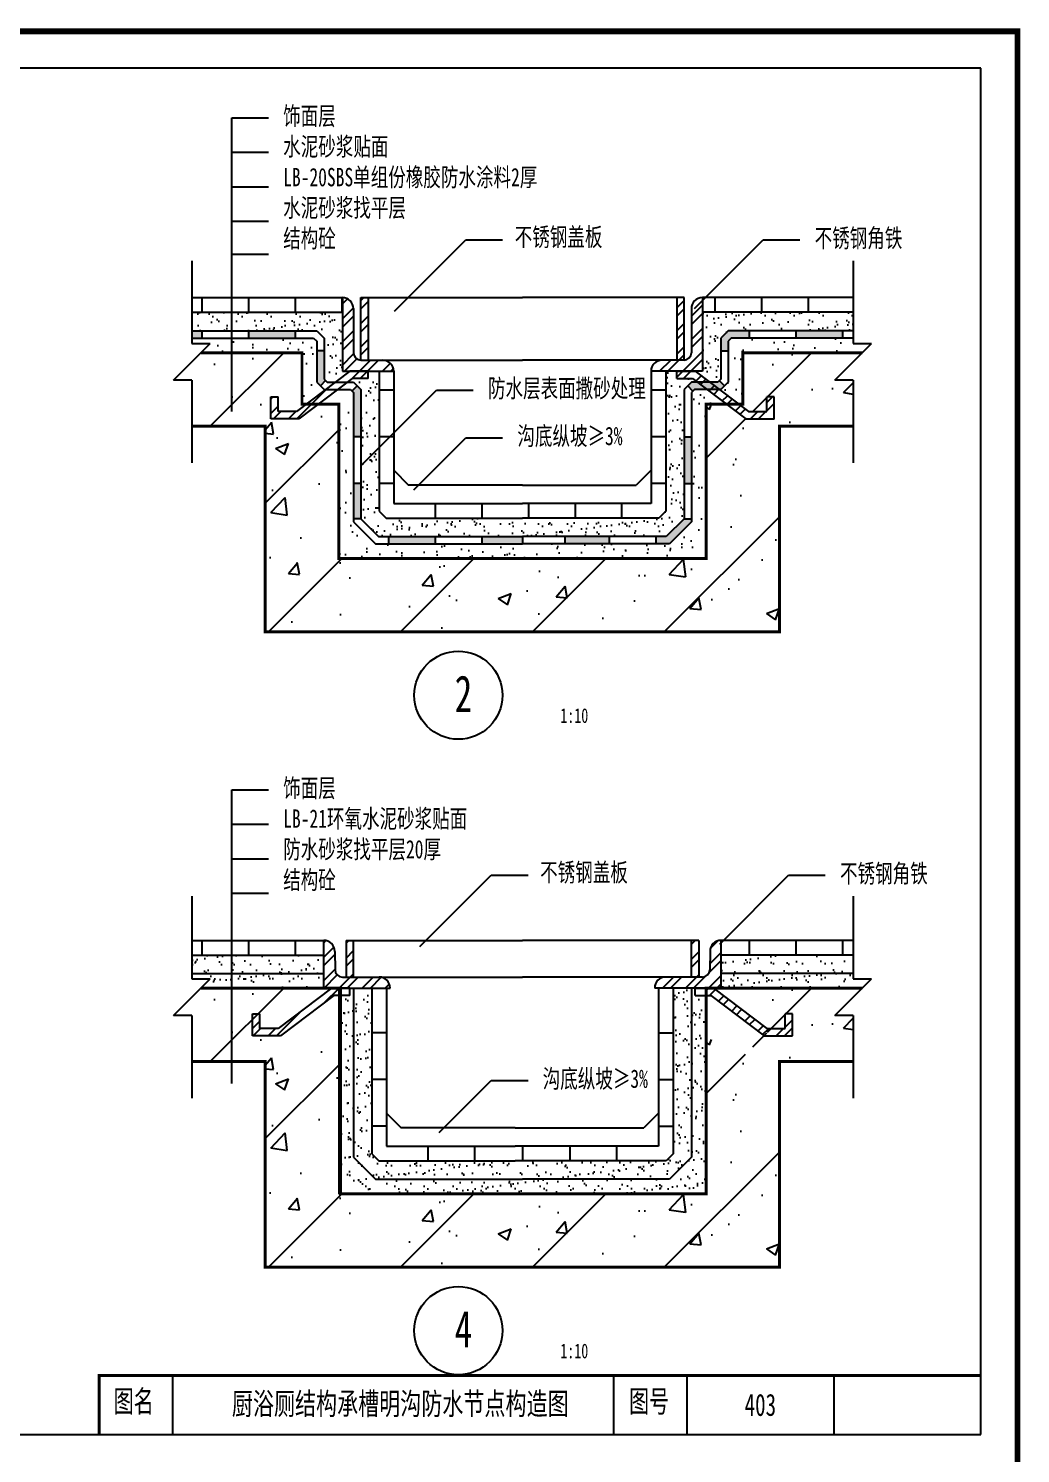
# Model space of a CAD drawing. Extents: x -1435 to -294, y -762 to 85.
# Drawn here: x -719.4 to -584.4, y -543.5 to -349.5 of the extents above; entities that cross this region are included whole.
import ezdxf

# ---------------------------------------------------------------- set-up
doc = ezdxf.new("R2010")
doc.units = 0
doc.layers.get('0').update_dxf_attribs({"linetype": 'CONTINUOUS'})
doc.styles.get("Standard").update_dxf_attribs({"font": 'SimSun.ttf', "width": 0.7, "height": 2.5})
pattern_1 = [(45, (117, -5), (-1.571545, 1.571545), []), (45, (117, -3.8887), (-1.571545, 1.571545), [])]
pattern_2 = [(37.5, (125, 3.5), (-0.0800016, 2.447066), [0, -1.9304, 0, -2.159, 0, -2.06375]), (7.5, (125, 3.5), (2.247616, 3.584126), [0, -1.0414, 0, -1.7399, 0, -0.66675]), (327.5, (123.438, 3.5), (3.954962, 0.007186), [0, -0.635, 0, -2.286, 0, -2.9845]), (317.5, (123.438, 3.5), (3.817782, 1.114647), [0, -0.3175, 0, -1.4986, 0, -1.7145])]

msp = doc.modelspace()

# ---------------------------------------------------------------- hatches: boundary and pattern name
h = msp.add_hatch()
h.set_pattern_fill('STEEL', color=256, scale=0.7, style=0)
h.set_pattern_definition(pattern_1)
h.paths.add_polyline_path([(-675.2, -387.59, 0.414293), (-676.7, -386.09), (-676.7, -396.1), (-669.7, -396.1, 0.414214), (-671.2, -394.6), (-674.2, -394.6, -0.414229), (-675.2, -393.6)])
h.paths.add_polyline_path([(-627.7, -396.1), (-627.7, -386.09, 0.414293), (-629.2, -387.59), (-629.2, -393.6, -0.414229), (-630.2, -394.6), (-633.2, -394.6, 0.414214), (-634.7, -396.1)])
h.paths.add_polyline_path([(-630.2, -386.09), (-631.2, -386.09), (-631.2, -394.6), (-630.2, -394.6)], flags=16)
h.paths.add_polyline_path([(-674.2, -394.6), (-673.2, -394.6), (-673.2, -386.09), (-674.2, -386.09)], flags=16)
h = msp.add_hatch()
h.set_pattern_fill('AR-SAND', color=256, scale=0.05, style=0)
h.set_pattern_definition([(37.5, (117, -5), (-0.0800016, 2.447066), [0, -1.9304, 0, -2.159, 0, -2.06375]), (7.5, (117, -5), (2.247616, 3.584126), [0, -1.0414, 0, -1.7399, 0, -0.66675]), (327.5, (115.438, -5), (3.954962, 0.007186), [0, -0.635, 0, -2.286, 0, -2.9845]), (317.5, (115.438, -5), (3.817782, 1.114647), [0, -0.3175, 0, -1.4986, 0, -1.7145])])
h.paths.add_polyline_path([(-680.2, -390.59), (-679.2, -391.59), (-679.2, -397.19), (-678.79, -397.6), (-677.68, -397.6), (-675.7, -396.1), (-676.7, -396.1), (-676.7, -388.09), (-697.2, -388.09), (-697.2, -390.59)])
h.paths.add_polyline_path([(-671.7, -396.1), (-673.2, -396.1), (-673.2, -397.1), (-675.37, -397.1), (-676.03, -397.6), (-675.2, -397.6), (-674.2, -398.6), (-674.2, -416.19), (-671.79, -418.6), (-652.2, -418.6), (-632.62, -418.6), (-630.2, -416.19), (-630.2, -398.6), (-629.2, -397.6), (-628.38, -397.6), (-629.04, -397.1), (-631.2, -397.1), (-631.2, -396.1), (-632.7, -396.1), (-632.7, -415.15), (-633.65, -416.1), (-652.2, -416.1), (-670.76, -416.1), (-671.7, -415.15)])
h.paths.add_polyline_path([(-627.7, -396.1), (-628.7, -396.1), (-626.73, -397.6), (-625.62, -397.6), (-625.2, -397.19), (-625.2, -391.59), (-624.2, -390.59), (-607.2, -390.59), (-607.2, -388.09), (-627.7, -388.09)])
h = msp.add_hatch(color=256)
h.paths.add_polyline_path([(-675.2, -405.05), (-674.2, -405.05), (-674.2, -398.6), (-674.7, -398.1), (-675.41, -398.81), (-675.2, -399.02)])
h.paths.add_polyline_path([(-675.2, -416.19), (-674.2, -416.19), (-674.2, -411.4), (-675.2, -411.4)])
h.paths.add_polyline_path([(-664.05, -419.6), (-664.05, -418.6), (-670.4, -418.6), (-670.4, -419.6)])
h.paths.add_polyline_path([(-657.7, -418.6), (-657.7, -419.6), (-652.2, -419.6), (-652.2, -418.6)])
h.paths.add_polyline_path([(-640.36, -419.6), (-640.36, -418.6), (-646.43, -418.6), (-646.43, -419.6)])
h.paths.add_polyline_path([(-632.62, -418.6), (-634.01, -418.6), (-634.01, -419.6), (-632.2, -419.6), (-629.2, -416.6), (-629.2, -416.19), (-630.2, -416.19)])
h.paths.add_polyline_path([(-629.2, -405.05), (-630.2, -405.05), (-630.2, -411.4), (-629.2, -411.4)])
h.paths.add_polyline_path([(-628.38, -397.6), (-629.2, -397.6), (-629.7, -398.1), (-629, -398.81), (-628.79, -398.6), (-627.06, -398.6)])
h.paths.add_polyline_path([(-625.41, -397.39), (-625.62, -397.6), (-626.73, -397.6), (-625.41, -398.6), (-625.2, -398.6), (-624.7, -398.1)])
h.paths.add_polyline_path([(-627.06, -398.6), (-625.41, -398.6), (-626.73, -397.6), (-628.38, -397.6)])
h.paths.add_polyline_path([(-623.79, -391.59), (-621.31, -391.59), (-621.31, -390.59), (-624.2, -390.59), (-625.2, -391.59), (-625.2, -393.35), (-624.2, -393.35), (-624.2, -392)])
h.paths.add_polyline_path([(-614.96, -390.59), (-614.96, -391.59), (-608.61, -391.59), (-608.61, -390.59)])
h.paths.add_polyline_path([(-679.2, -393.35), (-680.2, -393.35), (-680.2, -397.6), (-679.7, -398.1), (-679, -397.39), (-679.2, -397.19)])
h.paths.add_polyline_path([(-689.45, -390.59), (-689.45, -391.59), (-683.1, -391.59), (-683.1, -390.59)])
h.paths.add_polyline_path([(-695.8, -390.59), (-697.2, -390.59), (-697.2, -391.59), (-695.8, -391.59)])
h = msp.add_hatch()
h.set_pattern_fill('AR-SAND', color=256, scale=0.07, angle=135, style=0)
h.set_pattern_definition([(172.5, (117, 0), (-2.3432744, -2.5016694), [0, -2.70256, 0, -3.0226, 0, -2.88925]), (142.5, (117, 0), (-5.77313, -1.323076), [0, -1.45796, 0, -2.43586, 0, -0.93345]), (102.5, (118.5464, -1.5464), (-3.922326, 3.908099), [0, -0.889, 0, -3.2004, 0, -4.1783]), (92.5, (118.5464, -1.5464), (-4.882855, 2.675968), [0, -0.4445, 0, -2.09804, 0, -2.4003])])
h.paths.add_polyline_path([(-675.2, -399.02), (-675.62, -398.6), (-677.34, -398.6), (-679.98, -400.6), (-677.2, -400.6), (-677.2, -421.6), (-627.2, -421.6), (-627.2, -400.6), (-624.43, -400.6), (-627.06, -398.6), (-628.79, -398.6), (-629.2, -399.02), (-629.2, -416.6), (-632.2, -419.6), (-652.2, -419.6), (-672.2, -419.6), (-675.2, -416.6)])
h.paths.add_polyline_path([(-680.2, -397.6), (-680.2, -392), (-680.62, -391.59), (-691.76, -391.59), (-691.76, -393.59), (-682.2, -393.59), (-682.2, -400.6), (-681.63, -400.6), (-679, -398.6), (-679.2, -398.6)])
h.paths.add_polyline_path([(-691.76, -391.59), (-697.2, -391.59), (-697.2, -392.34), (-694.7, -392.34), (-695.95, -393.59), (-691.76, -393.59)])
h.paths.add_polyline_path([(-607.2, -391.59), (-623.79, -391.59), (-624.2, -392), (-624.2, -397.6), (-625.2, -398.6), (-625.41, -398.6), (-622.77, -400.6), (-622.2, -400.6), (-622.2, -393.59), (-605.95, -393.59), (-604.7, -392.34), (-607.2, -392.34)])
h = msp.add_hatch()
h.set_pattern_fill('ANSI31', color=256, scale=4, style=0)
h.set_pattern_definition([(45, (117, -5), (-8.98026, 8.98026), [])])
h.paths.add_polyline_path([(-652.2, -431.6), (-617.2, -431.6), (-617.2, -403.59), (-607.2, -403.59), (-607.2, -393.59), (-622.2, -393.59), (-622.2, -400.6), (-622.77, -400.6), (-621.45, -401.6), (-618.95, -401.6), (-618.95, -399.6), (-617.95, -399.6), (-617.95, -402.6), (-621.79, -402.6), (-624.43, -400.6), (-627.2, -400.6), (-627.2, -421.6), (-652.2, -421.6), (-677.2, -421.6), (-677.2, -400.6), (-679.98, -400.6), (-682.62, -402.6), (-686.45, -402.6), (-686.45, -399.6), (-685.45, -399.6), (-685.45, -401.6), (-682.95, -401.6), (-681.63, -400.6), (-682.2, -400.6), (-682.2, -393.59), (-697.2, -393.59), (-697.2, -403.59), (-687.2, -403.59), (-687.2, -431.6)])
h = msp.add_hatch()
h.set_pattern_fill('AR-CONC', color=256, scale=0.1, style=0)
h.set_pattern_definition([(50, (117, -5), (18.21847, -1.5939), [1.905, -20.955]), (355, (117, -5), (-3.5243, 19.10566), [1.524, -16.764]), (100.451, (118.518, -5.133), (14.69425, 17.51167), [1.619, -17.809]), (46.1842, (117, 0.08), (27.1079, -4.20423), [2.8575, -31.4325]), (96.6356, (119.26, -0.27), (23.7404, 24.74256), [2.4285, -26.7135]), (351.184, (117, 0.08), (23.7405, 24.7425), [2.286, -25.146]), (21, (119.54, -1.19), (15.1615, -10.22655), [1.905, -20.955]), (326, (119.54, -1.19), (6.1802, 18.4188), [1.524, -16.764]), (71.4514, (120.803, -2.042), (21.34165, 8.1923), [1.619, -17.809]), (37.5, (117, -5), (0.30886, 8.455504), [0, -16.5608, 0, -17.018, 0, -16.8275]), (7.5, (117, -5), (6.68197, 10.01806), [0, -9.7028, 0, -16.1798, 0, -6.4135]), (327.5, (111.336, -5), (13.55906, -0.572874), [0, -6.35, 0, -19.812, 0, -26.289]), (317.5, (108.796, -5), (14.81292, 2.54265), [0, -8.255, 0, -13.1572, 0, -18.669])])
h.paths.add_polyline_path([(-677.2, -400.6), (-679.98, -400.6), (-682.62, -402.6), (-686.45, -402.6), (-686.45, -399.6), (-685.45, -399.6), (-685.45, -401.6), (-682.95, -401.6), (-681.63, -400.6), (-682.2, -400.6), (-682.2, -393.59), (-697.2, -393.59), (-697.2, -403.59), (-687.2, -403.59), (-687.2, -431.6), (-652.2, -431.6), (-617.2, -431.6), (-617.2, -403.59), (-607.2, -403.59), (-607.2, -393.59), (-622.2, -393.59), (-622.2, -400.6), (-622.77, -400.6), (-621.45, -401.6), (-618.95, -401.6), (-618.95, -399.6), (-617.95, -399.6), (-617.95, -402.6), (-621.79, -402.6), (-624.43, -400.6), (-627.2, -400.6), (-627.2, -421.6), (-652.2, -421.6), (-677.2, -421.6)])
h = msp.add_hatch()
h.set_pattern_fill('STEEL', color=256, scale=0.7, style=0)
h.set_pattern_definition(pattern_1)
h.paths.add_polyline_path([(-679.98, -400.6), (-681.63, -400.6), (-682.95, -401.6), (-685.45, -401.6), (-685.45, -399.6), (-686.45, -399.6), (-686.45, -402.6), (-682.62, -402.6)])
h.paths.add_polyline_path([(-677.34, -398.6), (-679, -398.6), (-681.63, -400.6), (-679.98, -400.6)])
h.paths.add_polyline_path([(-676.03, -397.6), (-677.68, -397.6), (-679, -398.6), (-677.34, -398.6)])
h.paths.add_polyline_path([(-673.2, -396.1), (-675.7, -396.1), (-677.68, -397.6), (-676.03, -397.6), (-675.37, -397.1), (-673.2, -397.1)])
h.paths.add_polyline_path([(-628.7, -396.1), (-631.2, -396.1), (-631.2, -397.1), (-629.04, -397.1), (-628.38, -397.6), (-626.73, -397.6)])
h.paths.add_polyline_path([(-626.73, -397.6), (-628.38, -397.6), (-627.06, -398.6), (-625.41, -398.6)])
h.paths.add_polyline_path([(-625.41, -398.6), (-627.06, -398.6), (-624.43, -400.6), (-622.77, -400.6)])
h.paths.add_polyline_path([(-622.77, -400.6), (-624.43, -400.6), (-621.79, -402.6), (-617.95, -402.6), (-617.95, -399.6), (-618.95, -399.6), (-618.95, -401.6), (-621.45, -401.6)])
h = msp.add_hatch()
h.set_pattern_fill('STEEL', color=256, scale=0.7, style=0)
h.set_pattern_definition([(45, (125, 3.5), (-1.571545, 1.571545), []), (45, (125, 4.6112), (-1.571545, 1.571545), [])])
h.paths.add_polyline_path([(-671.7, -478.59), (-676.7, -478.59, -0.414214), (-677.7, -477.59), (-677.75, -475.03, 0.40332), (-679.25, -473.59), (-679.25, -480.09), (-676.95, -480.09), (-670.2, -480.09, 0.414214)])
h.paths.add_polyline_path([(-625.16, -473.59, 0.40332), (-626.66, -475.03), (-626.7, -477.59, -0.414214), (-627.7, -478.59), (-632.7, -478.59, 0.414214), (-634.2, -480.09), (-625.16, -480.09)])
h.paths.add_polyline_path([(-677.87, -481.09), (-677.2, -481.09), (-677.2, -480.09), (-678.2, -480.09), (-685.45, -485.59), (-687.95, -485.59), (-687.95, -483.59), (-688.95, -483.59), (-688.95, -486.59), (-685.12, -486.59)])
h.paths.add_polyline_path([(-626.2, -480.09), (-627.2, -480.09), (-627.2, -481.09), (-626.54, -481.09), (-619.29, -486.59), (-615.45, -486.59), (-615.45, -483.59), (-616.45, -483.59), (-616.45, -485.59), (-618.95, -485.59)])
h.paths.add_polyline_path([(-628.2, -473.59), (-629.2, -473.59), (-629.2, -478.59), (-628.2, -478.59)], flags=16)
h.paths.add_polyline_path([(-675.2, -473.59), (-676.2, -473.59), (-676.2, -478.59), (-675.2, -478.59)], flags=17)
h = msp.add_hatch()
h.set_pattern_fill('AR-SAND', color=256, scale=0.05, style=0)
h.set_pattern_definition(pattern_2)
h.paths.add_polyline_path([(-679.25, -478.09), (-679.25, -475.59), (-691.76, -475.59), (-691.76, -478.09)])
h.paths.add_polyline_path([(-691.76, -475.59), (-697.2, -475.59), (-697.2, -478.09), (-691.76, -478.09)])
h.paths.add_polyline_path([(-625.16, -475.59), (-625.16, -478.09), (-607.2, -478.09), (-607.2, -475.59)])
h.paths.add_polyline_path([(-629.2, -480.09), (-631.7, -480.09), (-631.7, -502.65), (-632.65, -503.6), (-653.2, -503.6), (-671.76, -503.6), (-672.7, -502.65), (-672.7, -480.09), (-675.2, -480.09), (-675.2, -503.1), (-672.2, -506.1), (-652.2, -506.1), (-632.2, -506.1), (-629.2, -503.1)])
h = msp.add_hatch()
h.set_pattern_fill('AR-SAND', color=256, scale=0.05, style=0)
h.set_pattern_definition(pattern_2)
h.paths.add_polyline_path([(-675.2, -503.1), (-675.2, -480.09), (-675.7, -480.09), (-675.7, -481.09), (-676.95, -481.09), (-676.95, -508.1), (-627.2, -508.1), (-627.2, -481.09), (-628.7, -481.09), (-628.7, -480.09), (-629.2, -480.09), (-629.2, -503.1), (-632.2, -506.1), (-652.2, -506.1), (-672.2, -506.1)])
h.paths.add_polyline_path([(-625.16, -478.09), (-625.16, -480.09), (-605.95, -480.09), (-604.7, -478.84), (-607.2, -478.84), (-607.2, -478.09)])
h.paths.add_polyline_path([(-691.76, -478.09), (-691.76, -480.09), (-679.25, -480.09), (-679.25, -478.09)])
h.paths.add_polyline_path([(-697.2, -478.09), (-697.2, -478.84), (-694.7, -478.84), (-695.95, -480.09), (-691.76, -480.09), (-691.76, -478.09)])
h = msp.add_hatch()
h.set_pattern_fill('ANSI31', color=256, scale=4, style=0)
h.set_pattern_definition([(45, (117, -91.5), (-8.98026, 8.98026), [])])
h.paths.add_polyline_path([(-652.2, -518.1), (-617.2, -518.1), (-617.2, -490.09), (-607.2, -490.09), (-607.2, -480.09), (-622.2, -480.09), (-622.2, -487.1), (-622.77, -487.1), (-621.45, -488.1), (-618.95, -488.1), (-618.95, -486.1), (-617.95, -486.1), (-617.95, -489.1), (-621.79, -489.1), (-624.43, -487.1), (-627.2, -487.1), (-627.2, -508.1), (-652.2, -508.1), (-677.2, -508.1), (-677.2, -487.1), (-679.98, -487.1), (-682.62, -489.1), (-686.45, -489.1), (-686.45, -486.1), (-685.45, -486.1), (-685.45, -488.1), (-682.95, -488.1), (-681.63, -487.1), (-682.2, -487.1), (-682.2, -480.09), (-697.2, -480.09), (-697.2, -490.09), (-687.2, -490.09), (-687.2, -518.1)])
h = msp.add_hatch()
h.set_pattern_fill('AR-CONC', color=256, scale=0.1, style=0)
h.set_pattern_definition([(50, (117, -91.5), (18.21847, -1.5939), [1.905, -20.955]), (355, (117, -91.5), (-3.5243, 19.10566), [1.524, -16.764]), (100.451, (118.518, -91.633), (14.69425, 17.51167), [1.619, -17.809]), (46.1842, (117, -86.42), (27.1079, -4.20423), [2.8575, -31.4325]), (96.6356, (119.26, -86.77), (23.7404, 24.74256), [2.4285, -26.7135]), (351.184, (117, -86.42), (23.7405, 24.7425), [2.286, -25.146]), (21, (119.54, -87.69), (15.1615, -10.22655), [1.905, -20.955]), (326, (119.54, -87.69), (6.1802, 18.4188), [1.524, -16.764]), (71.4514, (120.803, -88.542), (21.34165, 8.1923), [1.619, -17.809]), (37.5, (117, -91.5), (0.30886, 8.455504), [0, -16.5608, 0, -17.018, 0, -16.8275]), (7.5, (117, -91.5), (6.68197, 10.01806), [0, -9.7028, 0, -16.1798, 0, -6.4135]), (327.5, (111.336, -91.5), (13.55906, -0.572874), [0, -6.35, 0, -19.812, 0, -26.289]), (317.5, (108.796, -91.5), (14.81292, 2.54265), [0, -8.255, 0, -13.1572, 0, -18.669])])
h.paths.add_polyline_path([(-677.2, -487.1), (-679.98, -487.1), (-682.62, -489.1), (-686.45, -489.1), (-686.45, -486.1), (-685.45, -486.1), (-685.45, -488.1), (-682.95, -488.1), (-681.63, -487.1), (-682.2, -487.1), (-682.2, -480.09), (-697.2, -480.09), (-697.2, -490.09), (-687.2, -490.09), (-687.2, -518.1), (-652.2, -518.1), (-617.2, -518.1), (-617.2, -490.09), (-607.2, -490.09), (-607.2, -480.09), (-622.2, -480.09), (-622.2, -487.1), (-622.77, -487.1), (-621.45, -488.1), (-618.95, -488.1), (-618.95, -486.1), (-617.95, -486.1), (-617.95, -489.1), (-621.79, -489.1), (-624.43, -487.1), (-627.2, -487.1), (-627.2, -508.1), (-652.2, -508.1), (-677.2, -508.1)])

# ---------------------------------------------------------------- linework, layer by layer
for p, q in [((-589.82, -354.85), (-843.82, -354.85)), ((-589.82, -540.85), (-589.82, -354.85)), ((-691.76, -401.6), (-691.76, -361.6)), ((-691.76, -361.6), (-686.76, -361.6)), ((-691.76, -366.29), (-686.76, -366.29)), ((-691.76, -370.99), (-686.76, -370.99)), ((-691.76, -375.68), (-686.76, -375.68)), ((-669.62, -387.95), (-659.89, -378.23)), ((-659.89, -378.23), (-654.89, -378.23)), ((-628.79, -387.59), (-619.43, -378.23)), ((-619.43, -378.23), (-614.43, -378.23)), ((-691.76, -380.16), (-686.76, -380.16)), ((-697.2, -381.09), (-697.2, -392.34)), ((-607.2, -381.09), (-607.2, -392.34)), ((-697.2, -386.09), (-676.7, -386.09)), ((-695.8, -388.09), (-695.8, -386.09)), ((-689.45, -388.09), (-689.45, -386.09)), ((-683.1, -388.09), (-683.1, -386.09)), ((-676.75, -388.09), (-676.75, -386.09)), ((-676.7, -386.09), (-676.7, -396.1)), ((-675.2, -387.59), (-675.2, -393.6)), ((-674.2, -394.6), (-674.2, -386.09)), ((-674.2, -386.09), (-673.2, -386.09)), ((-673.2, -386.09), (-652.2, -386.09)), ((-673.2, -386.09), (-673.2, -394.6)), ((-631.2, -386.09), (-652.2, -386.09)), ((-631.2, -386.09), (-631.2, -394.6)), ((-630.2, -386.09), (-631.2, -386.09)), ((-630.2, -394.6), (-630.2, -386.09)), ((-629.2, -387.59), (-629.2, -393.6)), ((-607.2, -386.09), (-627.7, -386.09)), ((-627.7, -386.09), (-627.7, -396.1)), ((-625.95, -388.09), (-625.95, -386.09)), ((-619.6, -388.09), (-619.6, -386.09)), ((-613.25, -388.09), (-613.25, -386.09)), ((-697.2, -388.09), (-676.7, -388.09)), ((-607.2, -388.09), (-627.7, -388.09)), ((-697.2, -390.59), (-680.2, -390.59)), ((-697.2, -391.59), (-680.62, -391.59)), ((-695.8, -391.59), (-695.8, -390.59)), ((-689.45, -391.59), (-689.45, -390.59)), ((-683.1, -391.59), (-683.1, -390.59)), ((-680.62, -391.59), (-680.2, -392)), ((-680.2, -390.59), (-679.2, -391.59)), ((-679.2, -391.59), (-679.2, -397.19)), ((-624.2, -390.59), (-625.2, -391.59)), ((-625.2, -391.59), (-625.2, -397.19)), ((-607.2, -390.59), (-624.2, -390.59)), ((-623.79, -391.59), (-624.2, -392)), ((-607.2, -391.59), (-623.79, -391.59)), ((-621.31, -391.59), (-621.31, -390.59)), ((-614.96, -391.59), (-614.96, -390.59)), ((-608.61, -391.59), (-608.61, -390.59)), ((-699.7, -397.34), (-694.7, -392.34)), ((-697.2, -392.34), (-694.7, -392.34)), ((-695.95, -393.59), (-682.2, -393.59)), ((-682.2, -393.59), (-682.2, -400.6)), ((-680.2, -392), (-680.2, -397.6)), ((-679.2, -393.35), (-680.2, -393.35)), ((-625.2, -393.35), (-624.2, -393.35)), ((-624.2, -392), (-624.2, -397.6)), ((-622.2, -393.59), (-622.2, -400.6)), ((-607.2, -393.59), (-622.2, -393.59)), ((-609.7, -397.34), (-604.7, -392.34)), ((-607.2, -392.34), (-604.7, -392.34)), ((-674.2, -394.6), (-671.2, -394.6)), ((-674.2, -394.6), (-652.2, -394.6)), ((-630.2, -394.6), (-652.2, -394.6)), ((-630.2, -394.6), (-633.2, -394.6)), ((-697.2, -397.34), (-699.7, -397.34)), ((-697.2, -397.34), (-697.2, -408.59)), ((-680.2, -397.6), (-679.2, -398.6)), ((-679, -397.39), (-679.7, -398.1)), ((-679.2, -397.19), (-678.79, -397.6)), ((-678.79, -397.6), (-675.2, -397.6)), ((-676.7, -396.1), (-669.7, -396.1)), ((-675.2, -397.6), (-674.2, -398.6)), ((-673.2, -397.1), (-673.2, -396.1)), ((-671.7, -396.1), (-671.7, -415.15)), ((-669.7, -396.1), (-669.7, -414.1)), ((-627.7, -396.1), (-634.7, -396.1)), ((-634.7, -396.1), (-634.7, -414.1)), ((-632.7, -396.1), (-632.7, -415.15)), ((-631.2, -397.1), (-631.2, -396.1)), ((-629.2, -397.6), (-630.2, -398.6)), ((-625.62, -397.6), (-629.2, -397.6)), ((-625.2, -397.19), (-625.62, -397.6)), ((-625.41, -397.39), (-624.7, -398.1)), ((-624.2, -397.6), (-625.2, -398.6)), ((-607.2, -397.34), (-609.7, -397.34)), ((-607.2, -397.34), (-607.2, -408.59)), ((-686.45, -399.6), (-685.45, -399.6)), ((-679.2, -398.6), (-675.62, -398.6)), ((-675.62, -398.6), (-675.2, -399.02)), ((-675.41, -398.81), (-674.7, -398.1)), ((-675.2, -399.02), (-675.2, -416.6)), ((-674.2, -398.6), (-674.2, -416.19)), ((-674.2, -408.99), (-663.89, -398.68)), ((-669.7, -398.7), (-671.7, -398.7)), ((-663.89, -398.68), (-658.89, -398.68)), ((-632.7, -398.7), (-634.7, -398.7)), ((-630.2, -398.6), (-630.2, -416.19)), ((-629, -398.81), (-629.7, -398.1)), ((-628.79, -398.6), (-629.2, -399.02)), ((-629.2, -399.02), (-629.2, -416.6)), ((-625.2, -398.6), (-628.79, -398.6)), ((-617.95, -399.6), (-618.95, -399.6)), ((-682.2, -400.6), (-677.2, -400.6)), ((-677.2, -400.6), (-677.2, -421.6)), ((-622.2, -400.6), (-627.2, -400.6)), ((-627.2, -400.6), (-627.2, -421.6)), ((-697.2, -403.59), (-687.2, -403.59)), ((-687.2, -403.59), (-687.2, -431.6)), ((-674.2, -405.05), (-675.2, -405.05)), ((-669.7, -405.05), (-671.7, -405.05)), ((-666.96, -412.24), (-659.89, -405.17)), ((-659.89, -405.17), (-654.89, -405.17)), ((-632.7, -405.05), (-634.7, -405.05)), ((-630.2, -405.05), (-629.2, -405.05)), ((-617.2, -403.59), (-617.2, -431.6)), ((-607.2, -403.59), (-617.2, -403.59)), ((-669.7, -409.6), (-667.7, -411.6)), ((-634.7, -409.6), (-636.7, -411.6)), ((-674.2, -411.4), (-675.2, -411.4)), ((-669.7, -411.4), (-671.7, -411.4)), ((-652.2, -411.6), (-667.7, -411.6)), ((-652.2, -411.6), (-636.7, -411.6)), ((-632.7, -411.4), (-634.7, -411.4)), ((-630.2, -411.4), (-629.2, -411.4)), ((-671.7, -415.15), (-670.76, -416.1)), ((-669.7, -414.1), (-652.2, -414.1)), ((-664.05, -416.1), (-664.05, -414.1)), ((-657.7, -416.1), (-657.7, -414.1)), ((-634.7, -414.1), (-652.2, -414.1)), ((-651.35, -416.1), (-651.35, -414.1)), ((-645, -416.1), (-645, -414.1)), ((-638.65, -416.1), (-638.65, -414.1)), ((-632.7, -415.15), (-633.65, -416.1)), ((-674.2, -416.19), (-675.2, -416.19)), ((-675.2, -416.6), (-672.2, -419.6)), ((-674.2, -416.19), (-671.79, -418.6)), ((-670.76, -416.1), (-652.2, -416.1)), ((-633.65, -416.1), (-652.2, -416.1)), ((-630.2, -416.19), (-632.62, -418.6)), ((-629.2, -416.6), (-632.2, -419.6)), ((-630.2, -416.19), (-629.2, -416.19)), ((-671.79, -418.6), (-652.2, -418.6)), ((-670.4, -419.6), (-670.4, -418.6)), ((-664.05, -419.6), (-664.05, -418.6)), ((-657.7, -419.6), (-657.7, -418.6)), ((-632.62, -418.6), (-652.2, -418.6)), ((-652.2, -418.6), (-652.2, -419.6)), ((-646.43, -418.58), (-646.43, -419.62)), ((-640.36, -419.6), (-640.36, -418.6)), ((-634.01, -419.6), (-634.01, -418.6)), ((-672.2, -419.6), (-652.2, -419.6)), ((-632.2, -419.6), (-652.2, -419.6)), ((-677.2, -421.6), (-652.2, -421.6)), ((-627.2, -421.6), (-652.2, -421.6)), ((-687.2, -431.6), (-652.2, -431.6)), ((-617.2, -431.6), (-652.2, -431.6)), ((-691.76, -493.1), (-691.76, -453.1)), ((-691.76, -453.1), (-686.76, -453.1)), ((-691.76, -457.79), (-686.76, -457.79)), ((-691.76, -462.49), (-686.76, -462.49)), ((-666.16, -474.45), (-656.44, -464.73)), ((-656.44, -464.73), (-651.44, -464.73)), ((-625.34, -474.09), (-615.98, -464.73)), ((-615.98, -464.73), (-610.98, -464.73)), ((-691.76, -467.18), (-686.76, -467.18)), ((-697.2, -467.59), (-697.2, -478.84)), ((-607.2, -467.59), (-607.2, -478.84)), ((-697.2, -473.59), (-679.25, -473.59)), ((-695.8, -475.59), (-695.8, -473.59)), ((-689.45, -475.59), (-689.45, -473.59)), ((-683.1, -475.59), (-683.1, -473.59)), ((-679.25, -480.09), (-679.25, -473.59)), ((-677.75, -475.09), (-677.7, -477.59)), ((-676.2, -473.59), (-652.2, -473.59)), ((-676.2, -473.59), (-676.2, -478.59)), ((-675.2, -478.59), (-675.2, -473.59)), ((-628.2, -473.59), (-652.2, -473.59)), ((-629.2, -478.59), (-629.2, -473.59)), ((-628.2, -473.59), (-628.2, -478.59)), ((-626.66, -475.09), (-626.7, -477.59)), ((-607.2, -473.59), (-625.16, -473.59)), ((-625.16, -480.09), (-625.16, -473.59)), ((-621.31, -475.59), (-621.31, -473.59)), ((-614.96, -475.59), (-614.96, -473.59)), ((-608.61, -475.59), (-608.61, -473.59)), ((-697.2, -475.59), (-679.25, -475.59)), ((-607.2, -475.59), (-625.16, -475.59)), ((-699.7, -483.84), (-694.7, -478.84)), ((-697.2, -478.09), (-679.25, -478.09)), ((-697.2, -478.84), (-694.7, -478.84)), ((-676.7, -478.59), (-652.2, -478.59)), ((-627.7, -478.59), (-652.2, -478.59)), ((-607.2, -478.09), (-625.16, -478.09)), ((-609.7, -483.84), (-604.7, -478.84)), ((-607.2, -478.84), (-604.7, -478.84)), ((-695.95, -480.09), (-677.2, -480.09)), ((-679.2, -480.09), (-670.2, -480.09)), ((-677.2, -480.09), (-677.2, -508.1)), ((-675.7, -481.09), (-675.7, -480.09)), ((-675.2, -480.09), (-675.2, -503.1)), ((-672.7, -480.09), (-672.7, -502.65)), ((-670.7, -480.09), (-670.7, -501.6)), ((-625.2, -480.09), (-634.2, -480.09)), ((-633.7, -480.09), (-633.7, -501.6)), ((-631.7, -480.09), (-631.7, -502.65)), ((-629.2, -480.09), (-629.2, -503.1)), ((-628.7, -481.09), (-628.7, -480.09)), ((-605.95, -480.09), (-627.2, -480.09)), ((-627.2, -480.09), (-627.2, -508.1)), ((-697.2, -483.84), (-699.7, -483.84)), ((-697.2, -483.84), (-697.2, -495.09)), ((-688.95, -483.59), (-687.95, -483.59)), ((-615.45, -483.59), (-616.45, -483.59)), ((-607.2, -483.84), (-609.7, -483.84)), ((-607.2, -483.84), (-607.2, -495.09)), ((-670.7, -486.2), (-672.7, -486.2)), ((-633.7, -486.2), (-631.7, -486.2)), ((-697.2, -490.09), (-687.2, -490.09)), ((-687.2, -490.09), (-687.2, -518.1)), ((-617.2, -490.09), (-617.2, -518.1)), ((-607.2, -490.09), (-617.2, -490.09)), ((-670.7, -492.55), (-672.7, -492.55)), ((-663.51, -499.74), (-656.44, -492.67)), ((-656.44, -492.67), (-651.44, -492.67)), ((-633.7, -492.55), (-631.7, -492.55)), ((-670.7, -497.1), (-668.7, -499.1)), ((-633.7, -497.1), (-635.7, -499.1)), ((-670.7, -498.9), (-672.7, -498.9)), ((-653.2, -499.1), (-668.7, -499.1)), ((-653.2, -499.1), (-635.7, -499.1)), ((-633.7, -498.9), (-631.7, -498.9)), ((-670.7, -501.6), (-653.2, -501.6)), ((-665.05, -503.6), (-665.05, -501.6)), ((-658.7, -503.6), (-658.7, -501.6)), ((-633.7, -501.6), (-653.2, -501.6)), ((-652.2, -501.6), (-652.2, -503.6)), ((-645.71, -503.6), (-645.71, -501.6)), ((-639.36, -503.6), (-639.36, -501.6)), ((-675.2, -503.1), (-672.2, -506.1)), ((-672.7, -502.65), (-671.76, -503.6)), ((-671.76, -503.6), (-653.2, -503.6)), ((-632.65, -503.6), (-653.2, -503.6)), ((-631.7, -502.65), (-632.65, -503.6)), ((-629.2, -503.1), (-632.2, -506.1)), ((-672.2, -506.1), (-652.2, -506.1)), ((-632.2, -506.1), (-652.2, -506.1)), ((-677.2, -508.1), (-652.2, -508.1)), ((-627.2, -508.1), (-652.2, -508.1)), ((-687.2, -518.1), (-652.2, -518.1)), ((-617.2, -518.1), (-652.2, -518.1)), ((-709.82, -532.85), (-709.82, -540.85)), ((-699.82, -532.85), (-699.82, -540.85)), ((-639.82, -532.85), (-639.82, -540.85)), ((-629.82, -532.85), (-629.82, -540.85)), ((-609.82, -532.85), (-609.82, -540.85)), ((-839.82, -540.85), (-589.82, -540.85))]:
    msp.add_line(p, q)
at = {"ltscale": 5}
for p, q in [((-675.7, -396.1), (-682.95, -401.6)), ((-675.37, -397.1), (-682.62, -402.6)), ((-673.2, -396.1), (-675.7, -396.1)), ((-673.2, -397.1), (-675.37, -397.1)), ((-631.2, -396.1), (-628.7, -396.1)), ((-631.2, -397.1), (-629.04, -397.1)), ((-629.04, -397.1), (-621.79, -402.6)), ((-628.7, -396.1), (-621.45, -401.6)), ((-686.45, -402.6), (-686.45, -399.6)), ((-685.45, -401.6), (-685.45, -399.6)), ((-618.95, -401.6), (-618.95, -399.6)), ((-617.95, -402.6), (-617.95, -399.6)), ((-682.62, -402.6), (-686.45, -402.6)), ((-682.95, -401.6), (-685.45, -401.6)), ((-621.79, -402.6), (-617.95, -402.6)), ((-621.45, -401.6), (-618.95, -401.6)), ((-678.2, -480.09), (-685.45, -485.59)), ((-677.87, -481.09), (-685.12, -486.59)), ((-675.7, -480.09), (-678.2, -480.09)), ((-675.7, -481.09), (-677.87, -481.09)), ((-628.7, -480.09), (-626.2, -480.09)), ((-628.7, -481.09), (-626.54, -481.09)), ((-626.54, -481.09), (-619.29, -486.59)), ((-626.2, -480.09), (-618.95, -485.59)), ((-688.95, -486.59), (-688.95, -483.59)), ((-687.95, -485.59), (-687.95, -483.59)), ((-616.45, -485.59), (-616.45, -483.59)), ((-615.45, -486.59), (-615.45, -483.59)), ((-685.12, -486.59), (-688.95, -486.59)), ((-685.45, -485.59), (-687.95, -485.59)), ((-619.29, -486.59), (-615.45, -486.59)), ((-618.95, -485.59), (-616.45, -485.59))]:
    msp.add_line(p, q, dxfattribs=at)
for points, const_width in [([(-854.82, -545.85), (-584.82, -545.85), (-584.82, -349.85), (-854.82, -349.85), (-854.82, -545.85)], 0.8), ([(-695.95, -393.59), (-682.2, -393.59), (-682.2, -400.6), (-677.2, -400.6), (-677.2, -421.6), (-627.2, -421.6), (-627.2, -400.6), (-622.2, -400.6), (-622.2, -393.59), (-605.95, -393.59)], 0.4), ([(-607.2, -403.59), (-617.2, -403.59), (-617.2, -431.6), (-687.2, -431.6), (-687.2, -403.59), (-697.2, -403.59)], 0.4), ([(-695.95, -480.09), (-676.95, -480.09), (-676.95, -508.1), (-627.2, -508.1), (-627.2, -480.09), (-605.95, -480.09)], 0.4), ([(-607.2, -490.09), (-617.2, -490.09), (-617.2, -518.1), (-687.2, -518.1), (-687.2, -490.09), (-697.2, -490.09)], 0.4), ([(-589.82, -532.85), (-709.82, -532.85), (-709.82, -540.85)], 0.4), ([(-699.82, -540.85), (-699.82, -532.85)], 0.2), ([(-639.82, -540.85), (-639.82, -532.85)], 0.2), ([(-629.82, -532.85), (-629.82, -540.85)], 0.2), ([(-609.82, -540.85), (-609.82, -532.85)], 0.2)]:
    msp.add_lwpolyline(points, dxfattribs=dict(const_width=const_width))
for centre in [(-660.92, -440.22), (-660.92, -526.72)]:
    msp.add_circle(centre, 6)
for centre, radius, start, end in [((-676.7, -387.59), 1.5, 0, 90), ((-627.7, -387.59), 1.5, 90, 180), ((-674.2, -393.6), 1, 180, 270), ((-630.2, -393.6), 1, 270, 0), ((-671.2, -396.1), 1.5, 0, 90), ((-633.2, -396.1), 1.5, 90, 180), ((-679.25, -475.09), 1.5, 0, 90), ((-625.16, -475.09), 1.5, 90, 180), ((-676.7, -477.59), 1, 180, 270), ((-671.7, -480.09), 1.5, 0, 90), ((-632.7, -480.09), 1.5, 90, 180), ((-627.7, -477.59), 1, 270, 360)]:
    msp.add_arc(centre, radius, start, end)

# ---------------------------------------------------------------- texts
for s, insert, char_height, width, attachment_point in [('饰面层\\P水泥砂浆贴面\\PLB-20SBS单组份橡胶防水涂料2厚\\P水泥砂浆找平层\\P结构砼', (-684.76, -360.1), 2.5, 50, 1), ('不锈钢盖板', (-653.25, -376.58), 2.5, 50.3536, 1), ('不锈钢角铁', (-612.43, -376.73), 2.5, 50, 1), ('沟底纵坡≥3%', (-652.89, -403.67), 2.5, 20, 1), ('2', (-661.42, -437.52), 5, 2.34, 1), ('1:10', (-647.05, -441.99), 2, 12, 1), ('饰面层\\PLB-21环氧水泥砂浆贴面\\P防水砂浆找平层20厚\\P结构砼', (-684.76, -451.6), 2.5, 50, 1), ('不锈钢盖板', (-649.79, -463.08), 2.5, 50.3536, 1), ('不锈钢角铁', (-608.98, -463.23), 2.5, 50, 1), ('沟底纵坡≥3%', (-649.44, -491.17), 2.5, 20, 1), ('4', (-661.42, -524.02), 5, 2.34, 1), ('1:10', (-647.05, -528.49), 2, 12, 1), ('\\fTxt|b0|i0|c134|p2;图名', (-707.83, -534.85), 3, 18.801, 1), ('\\fTxt|b0|i0|c134|p2;图号', (-637.69, -534.85), 3, 18.801, 1), ('403', (-619.82, -536.85), 3, 20, 5)]:
    msp.add_mtext(s, dxfattribs=dict(insert=insert, char_height=char_height, width=width, attachment_point=attachment_point))
for s, insert, char_height, attachment_point in [('防水层表面撒砂处理', (-656.89, -397.18), 2.5, 1), ('厨浴厕结构承槽明沟防水节点构造图', (-668.83, -536.85), 3, 5)]:
    msp.add_mtext(s, dxfattribs=dict(insert=insert, char_height=char_height, attachment_point=attachment_point))

doc.saveas('drawing.dxf')
